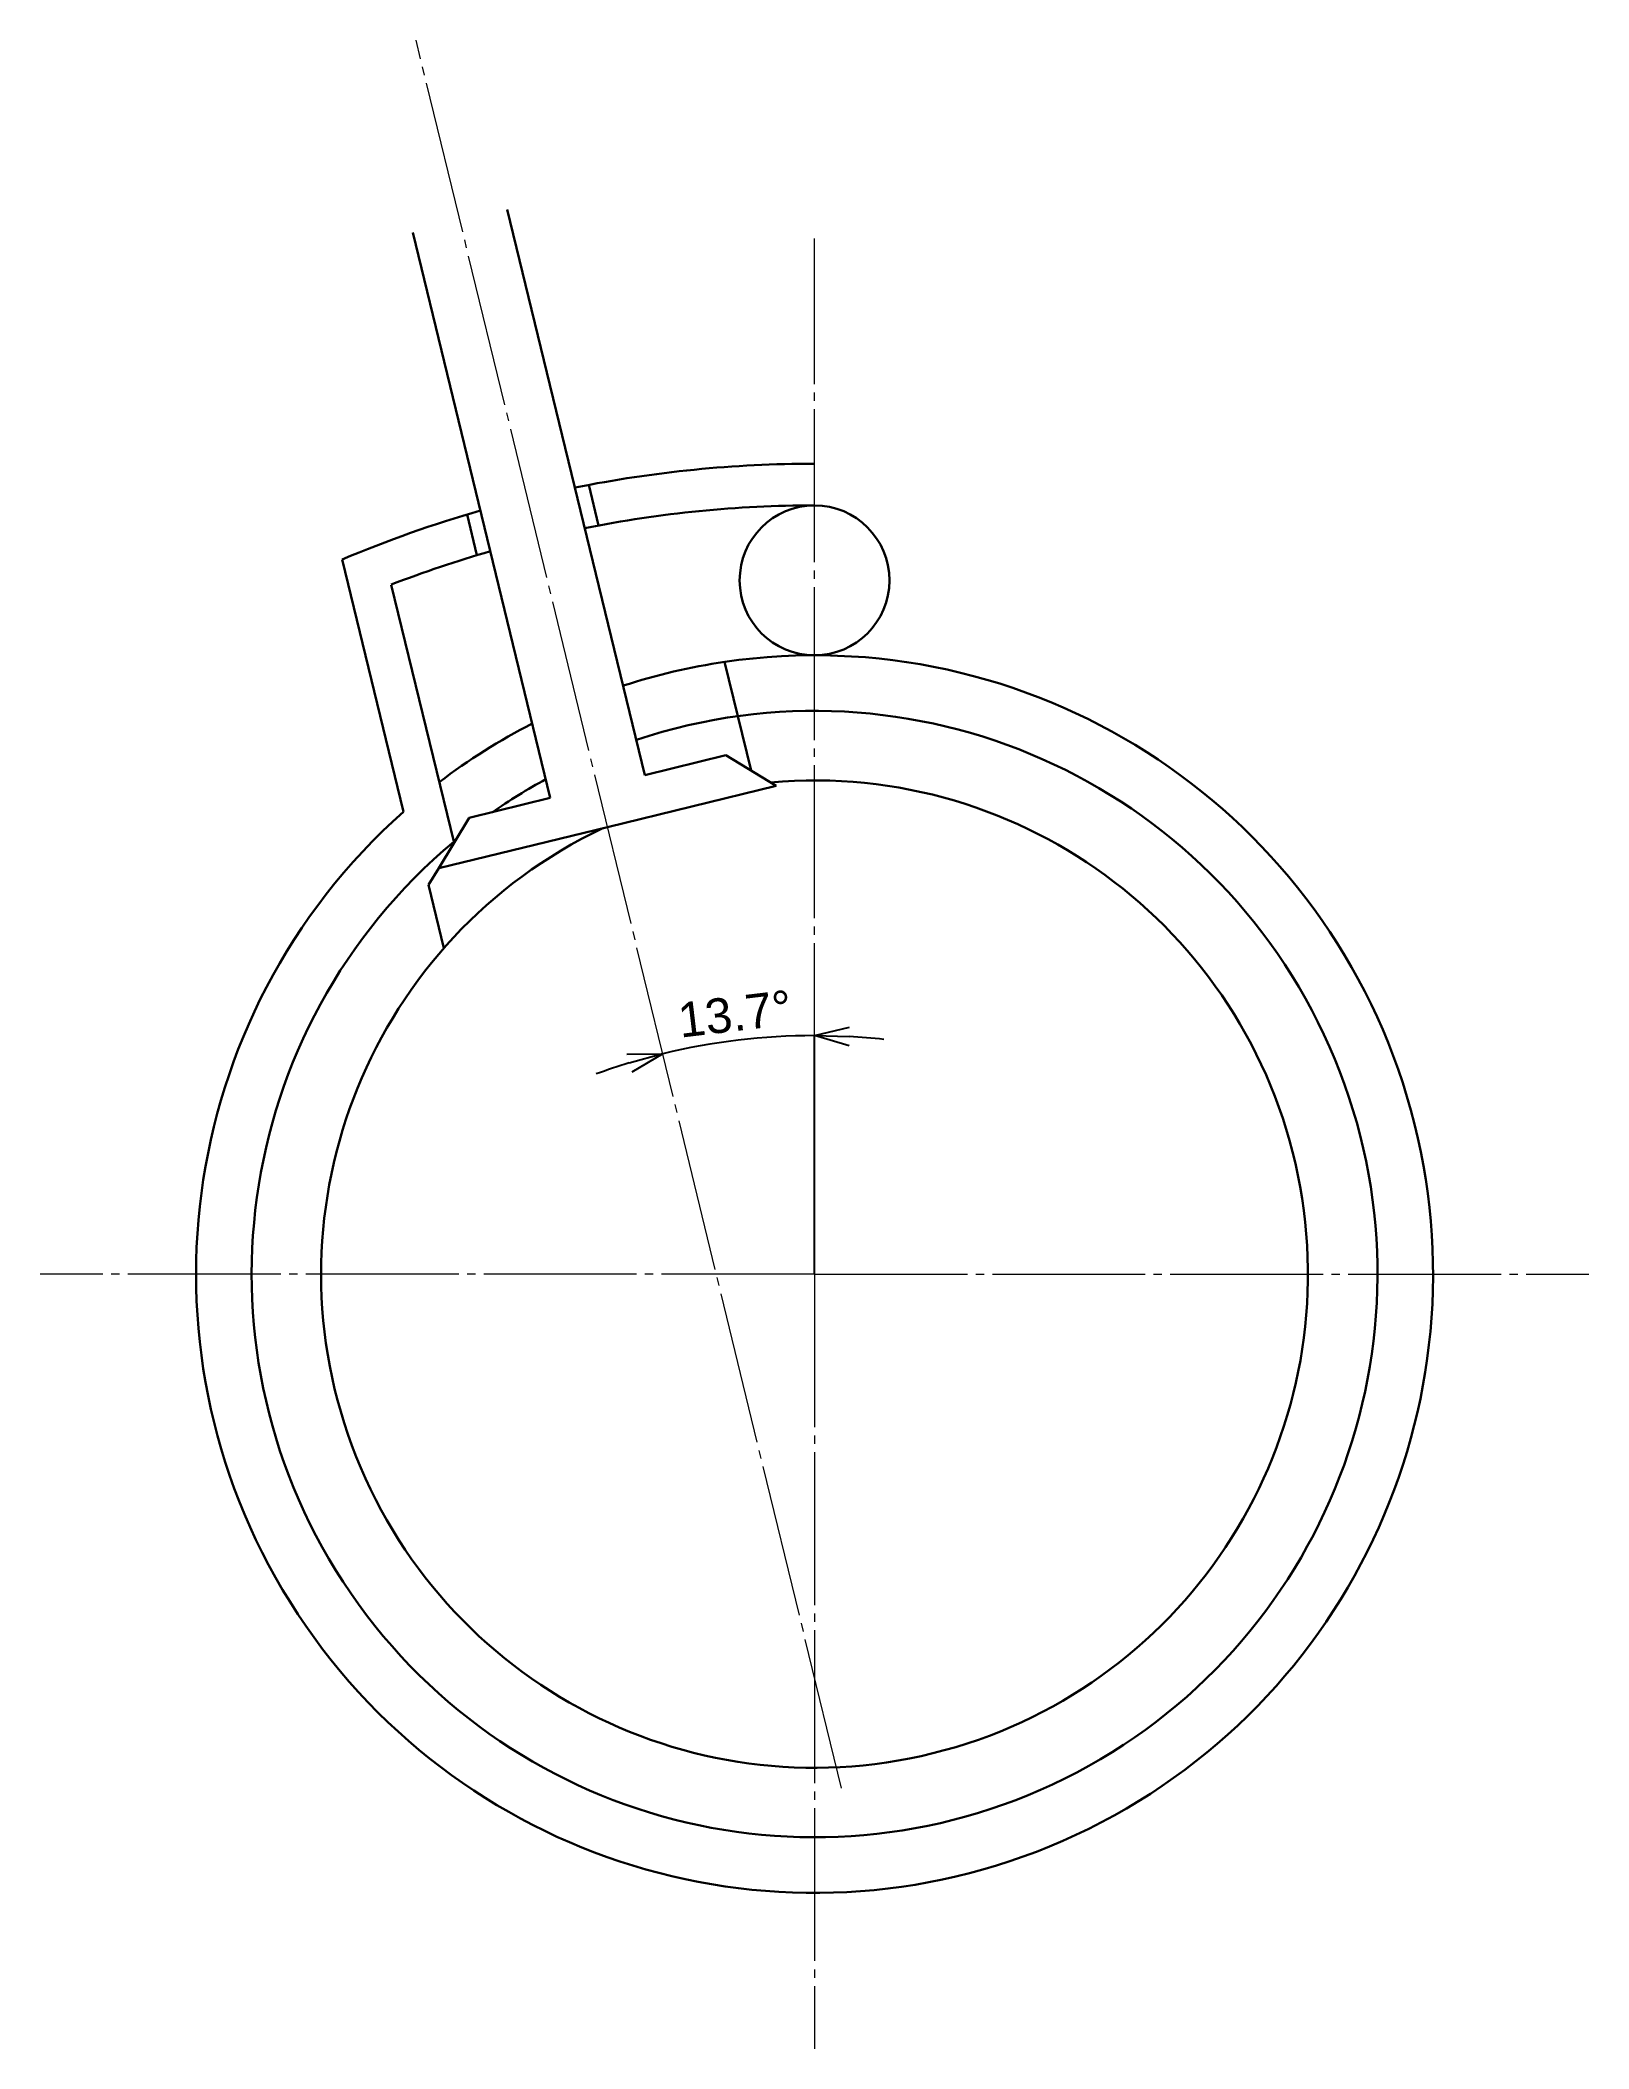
# Model space of a CAD drawing. Header units: millimetres. Extents: x 9 to 120, y -5 to 140.
import ezdxf

# ---------------------------------------------------------------- set-up
doc = ezdxf.new("R2010")
doc.units = ezdxf.units.MM
doc.linetypes.add('JIS_08_11', pattern=[12.8, 11, -0.6, 0.6, -0.6])
for name, color, linetype, lineweight in [('BODY OUTER', 7, 'Continuous', 30), ('Center', 7, 'JIS_08_11', 13), ('Dim', 7, 'Continuous', 13)]:
    doc.layers.add(name, color=color, linetype=linetype, lineweight=lineweight)
doc.styles.get("Standard").update_dxf_attribs({"font": 'arial.ttf'})
doc.dimstyles.new('JIS Mechanical', dxfattribs={"dimscale": 0, "dimtxt": 2.5, "dimasz": 2.5, "dimexe": 0, "dimexo": 0, "dimtad": 1, "dimdec": 1, "dimzin": 1, "dimdsep": 46, "dimtxsty": 'Standard', "dimblk": 'OPEN30', "dimcen": 0, "dimadec": 1, "dimazin": 2, "dimtfac": 1, "dimtdec": 1, "dimtmove": 0, "dimatfit": 3, "dimldrblk": 'OPEN30', "dimfxl": 1, "dimarcsym": 0})

# ---------------------------------------------------------------- blocks, each defined once
blk = doc.blocks.new('_Open30')
at = {"color": 0, "linetype": 'ByBlock', "lineweight": -2}
for p, q in [((-1, 0.268), (0, 0)), ((0, 0), (-1, -0.268)), ((0, 0), (-1, 0))]:
    blk.add_line(p, q, dxfattribs=at)
blk = doc.blocks.new('*D3')
at = {"layer": 'Defpoints', "color": 0, "transparency": 16777216}
for p in [(35.61, 139.53), (60.61, 67.79), (64.28, 50.79), (66.22, 13.82), (64.28, -4.93)]:
    blk.add_point(p, dxfattribs=at)
at = {"layer": 'Dim', "color": 0, "lineweight": -2, "transparency": 16777216}
blk.add_line((64.28, 50.79), (64.28, 67.94), dxfattribs=at)
for start, end in [(90, 103.6852), (83.7929, 86.8965), (106.7887, 109.8923)]:
    blk.add_arc((64.28, 21.78), 46.16, start, end, dxfattribs=at)
at = {"layer": 'Dim', "color": 0, "lineweight": -2, "transparency": 16777216, "xscale": 2.5, "yscale": 2.5, "zscale": 2.5}
for p, rotation in [((64.28, 67.94), 178.4482294081229), ((53.36, 66.62), 15.23694609244568)]:
    blk.add_blockref('_Open30', p, dxfattribs=dict(at, rotation=rotation))
at = {"layer": 'Dim', "color": 0, "transparency": 16777216, "insert": (58.55, 69.5), "char_height": 2.5, "attachment_point": 5, "rotation": 6.8426}
blk.add_mtext('13.7°', dxfattribs=at)

msp = doc.modelspace()

# ---------------------------------------------------------------- linework, layer by layer
at = {"layer": 'BODY OUTER'}
for p, q in [((42.17, 127.35), (52.08, 86.68)), ((45.27, 85.03), (35.37, 125.69)), ((48.03, 107.54), (48.74, 104.62)), ((39.99, 102.49), (39.28, 105.41)), ((34.71, 84.04), (30.29, 102.18)), ((38.34, 81.8), (33.82, 100.37)), ((59.72, 87), (57.81, 94.82)), ((57.9, 88.1), (52.08, 86.68)), ((57.9, 88.1), (61.53, 85.9)), ((61.53, 85.9), (49.38, 82.94)), ((45.27, 85.03), (39.44, 83.61)), ((37.24, 79.98), (39.44, 83.61)), ((49.38, 82.94), (37.24, 79.98)), ((37.24, 79.98), (36.5, 78.78)), ((37.61, 74.23), (36.5, 78.78))]:
    msp.add_line(p, q, dxfattribs=at)
msp.add_circle((64.28, 100.68), 5.39, dxfattribs=at)
for centre, radius, start, end in [((64.28, 21.78), 87.29, 90, 101.3873), ((64.28, 21.78), 87.29, 105.9831, 112.9141), ((64.28, 21.78), 84.29, 90, 101.3055), ((64.28, 21.78), 84.29, 106.0649, 111.1835), ((64.28, 50.79), 44.5, 131.646, 98.353), ((64.28, 50.79), 44.5, 98.353, 108.0214), ((64.28, 50.79), 40.5, 129.8594, 108.4506), ((64.28, 50.79), 44.5, 117.1538, 127.3542), ((64.28, 50.79), 35.5, 115.3977, 95.1104), ((64.28, 50.79), 40.5, 118.5131, 124.933)]:
    msp.add_arc(centre, radius, start, end, dxfattribs=at)
at = {"layer": 'Center'}
for p, q in [((66.22, 13.82), (35.61, 139.53)), ((64.28, 50.79), (64.28, 125.26)), ((64.28, 50.79), (8.56, 50.79)), ((64.28, 50.79), (64.28, -4.93)), ((64.28, 50.79), (120, 50.79))]:
    msp.add_line(p, q, dxfattribs=at)

# ---------------------------------------------------------------- dimensions: what is measured, and where the dimension line sits
at = {"layer": 'Dim'}
dim = msp.add_angular_dim_2l(base=(60.61, 67.79), line1=((64.28, 50.79), (64.28, -4.93)), line2=((66.22, 13.82), (35.61, 139.53)), dimstyle='JIS Mechanical', override={"dimscale": 0}, dxfattribs=at)
dim.commit()
dim.dimension.update_dxf_attribs({"geometry": '*D3', "text_midpoint": (58.55, 69.5)})

doc.saveas('drawing.dxf')
